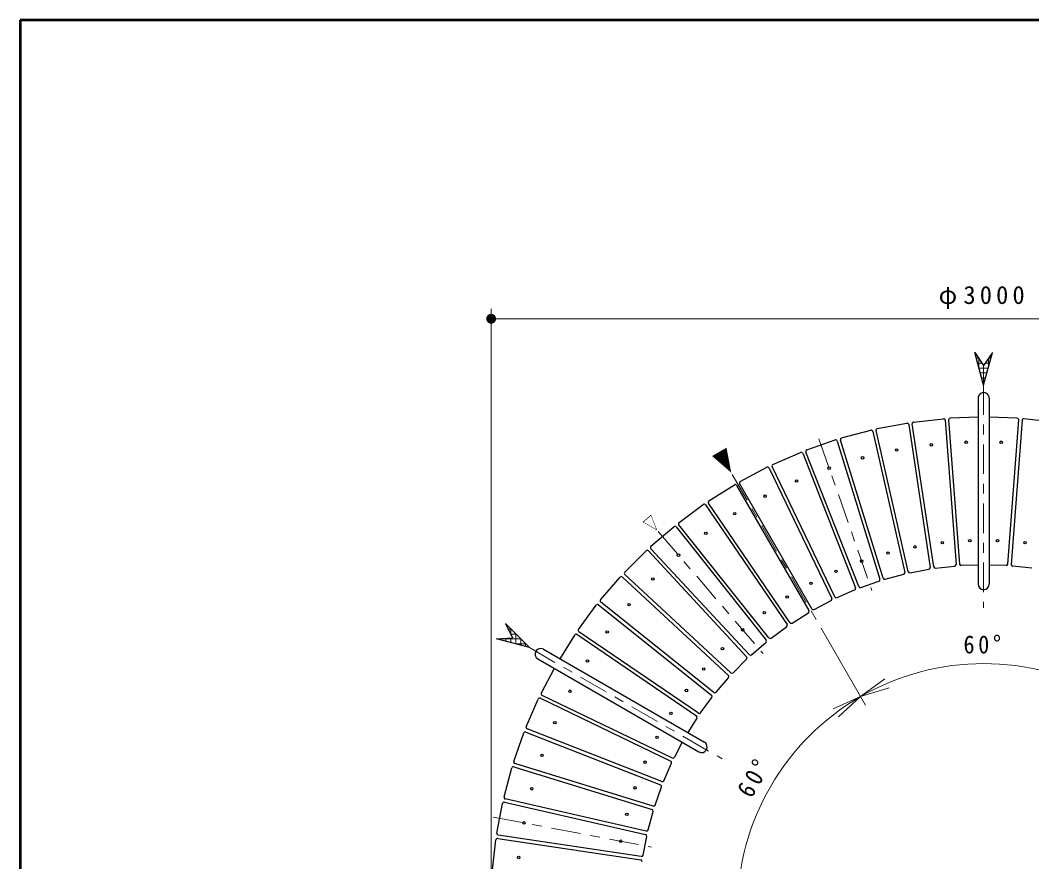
# Model space of a CAD drawing. Units: millimetres on the paper, scale 1:20. Extents: x -365 to 0, y -5 to 257.
# Drawn here: x -365 to -262.3, y 171.6 to 257 of the extents above; entities that cross this region are included whole.
import ezdxf
from ezdxf.enums import TextEntityAlignment as Align

# ---------------------------------------------------------------- set-up
doc = ezdxf.new("R2010")
doc.units = ezdxf.units.MM
doc.linetypes.add('USER2', pattern=[6, 3, -1, 1, -1])
doc.layers.add('LY_1', color=7, linetype='Continuous', lineweight=25)
doc.layers.add('LY_2', color=7, linetype='Continuous', lineweight=13)
doc.styles.add('ＭＳ ゴシック', font='')
doc.styles.get('ＭＳ ゴシック').set_extended_font_data('MS Gothic')

# ---------------------------------------------------------------- blocks, each defined once
blk = doc.blocks.new('open_arrow')
at = {"color": 0, "linetype": 'Continuous', "lineweight": -2}
blk.add_lwpolyline([(7.5, 1.25), (0, 0), (7.5, -1.25)], dxfattribs=at)
blk = doc.blocks.new('filled_dot')
at = {"color": 0, "linetype": 'Continuous', "lineweight": -2, "const_width": 1.25}
blk.add_lwpolyline([(-0.625, 0, 1), (0.625, 0, 1)], format="xyb", close=True, dxfattribs=at)

msp = doc.modelspace()

# ---------------------------------------------------------------- linework, layer by layer
at = {"layer": 'LY_1', "lineweight": 13}
for p, q in [((-317.191, 167.703), (-317.191, 227.703)), ((-317.191, 226.703), (-217.191, 226.703)), ((-268.062, 223.203), (-268.028, 223.203)), ((-266.355, 223.203), (-266.321, 223.203)), ((-267.928, 222.703), (-267.693, 222.703)), ((-267.794, 222.203), (-267.358, 222.203)), ((-267.691, 221.821), (-267.691, 222.701)), ((-267.191, 219.955), (-267.191, 221.955)), ((-267.025, 222.203), (-266.589, 222.203)), ((-266.691, 221.821), (-266.691, 222.701)), ((-266.69, 222.703), (-266.455, 222.703)), ((-267.66, 221.703), (-266.723, 221.703)), ((-267.526, 221.203), (-266.857, 221.203)), ((-267.392, 220.703), (-266.991, 220.703)), ((-267.258, 220.203), (-267.125, 220.203)), ((-315.716, 195.703), (-315.683, 195.703)), ((-315.691, 195.653), (-315.691, 195.712)), ((-315.47, 195.203), (-315.183, 195.203)), ((-315.191, 194.636), (-315.191, 195.212)), ((-283.703, 195.303), (-279.191, 187.488)), ((-316.571, 194.203), (-314.183, 194.203)), ((-316.191, 194.102), (-316.191, 194.252)), ((-315.691, 193.968), (-315.691, 194.286)), ((-315.224, 194.703), (-314.683, 194.703)), ((-315.191, 193.834), (-315.191, 194.319)), ((-314.691, 193.7), (-314.691, 194.712)), ((-314.191, 193.566), (-314.191, 194.212)), ((-314.705, 193.703), (-313.683, 193.703)), ((-313.691, 193.432), (-313.691, 193.712))]:
    msp.add_line(p, q, dxfattribs=at)
at = {"layer": 'LY_1'}
for p, q in [((-268.084, 223.288), (-267.191, 221.955)), ((-267.191, 219.955), (-268.084, 223.288)), ((-266.298, 223.288), (-267.191, 221.955)), ((-267.191, 219.955), (-266.298, 223.288)), ((-315.749, 195.769), (-315.04, 194.329)), ((-313.308, 193.329), (-315.749, 195.769)), ((-316.642, 194.222), (-315.04, 194.329)), ((-313.308, 193.329), (-316.642, 194.222))]:
    msp.add_line(p, q, dxfattribs=at)
at = {"layer": 'LY_1', "linetype": 'USER2', "lineweight": 13}
for p, q in [((-267.191, 219.955), (-267.191, 197.346)), ((-283.925, 214.527), (-278.531, 199.11)), ((-292.709, 210.902), (-284.203, 196.169)), ((-300.24, 205.107), (-289.586, 192.727)), ((-313.308, 193.329), (-293.729, 182.025)), ((-316.974, 176.123), (-300.926, 173.086))]:
    msp.add_line(p, q, dxfattribs=at)
at = {"layer": 'LY_1', "color": 150}
for p, q in [((-267.759, 218.636), (-267.757, 199.77)), ((-266.625, 218.636), (-266.624, 199.77)), ((-311.883, 193.16), (-295.544, 183.728)), ((-312.45, 192.178), (-296.11, 182.747))]:
    msp.add_line(p, q, dxfattribs=at)
at = {"layer": 'LY_1', "color": 40}
for p, q in [((-267.759, 216.717), (-270.587, 216.611)), ((-263.796, 216.611), (-266.625, 216.717)), ((-270.747, 216.432), (-269.644, 201.796)), ((-264.738, 201.796), (-263.636, 216.432)), ((-267.757, 201.706), (-269.472, 201.642)), ((-264.91, 201.642), (-266.624, 201.706)), ((-308.715, 194.598), (-310.221, 192.2)), ((-296.356, 186.374), (-308.48, 194.647)), ((-310.788, 191.219), (-312.11, 188.717)), ((-312.035, 188.489), (-298.809, 182.125)), ((-296.309, 186.148), (-297.221, 184.696)), ((-297.788, 183.715), (-298.589, 182.198))]:
    msp.add_line(p, q, dxfattribs=at)
at = {"layer": 'LY_1', "color": 32}
for p, q in [((-277.987, 215.547), (-274.986, 216.115)), ((-274.791, 215.976), (-272.608, 201.462)), ((-272.26, 201.515), (-274.453, 216.027)), ((-274.307, 216.218), (-271.272, 216.56)), ((-271.087, 216.406), (-269.996, 201.77)), ((-263.295, 216.406), (-264.387, 201.77)), ((-260.076, 216.218), (-263.11, 216.56)), ((-281.607, 214.604), (-278.657, 215.394)), ((-278.451, 215.271), (-275.191, 200.96)), ((-274.847, 201.039), (-278.118, 215.347)), ((-285.146, 213.393), (-282.264, 214.401)), ((-282.049, 214.293), (-277.728, 200.267)), ((-277.392, 200.371), (-281.723, 214.394)), ((-288.585, 211.921), (-285.786, 213.142)), ((-285.564, 213.05), (-280.207, 199.385)), ((-279.879, 199.514), (-285.246, 213.175)), ((-291.904, 210.195), (-289.204, 211.622)), ((-282.296, 198.474), (-288.669, 211.695)), ((-288.976, 211.547), (-282.613, 198.321)), ((-295.085, 208.227), (-292.5, 209.852)), ((-292.267, 209.794), (-284.933, 197.081)), ((-284.628, 197.257), (-291.971, 209.965)), ((-298.11, 206.026), (-295.653, 207.84)), ((-295.417, 207.799), (-287.153, 195.67)), ((-286.862, 195.868), (-295.134, 207.992)), ((-300.963, 203.606), (-298.648, 205.598)), ((-298.409, 205.575), (-289.262, 194.097)), ((-288.987, 194.317), (-298.142, 205.788)), ((-290.989, 192.611), (-300.976, 203.366)), ((-303.626, 200.979), (-301.466, 203.138)), ((-301.226, 203.134), (-291.247, 192.371)), ((-272.077, 201.374), (-270.143, 201.592)), ((-262.306, 201.374), (-264.239, 201.592)), ((-306.085, 198.16), (-304.093, 200.475)), ((-303.854, 200.488), (-293.098, 190.502)), ((-292.859, 190.76), (-303.621, 200.739)), ((-277.189, 200.259), (-275.31, 200.762)), ((-274.654, 200.912), (-272.742, 201.274)), ((-279.669, 199.418), (-277.833, 200.06)), ((-282.079, 198.394), (-280.296, 199.172)), ((-308.327, 195.166), (-306.514, 197.623)), ((-306.276, 197.654), (-294.804, 188.499)), ((-294.585, 188.774), (-306.063, 197.921)), ((-284.406, 197.193), (-282.685, 198.102)), ((-286.636, 195.821), (-284.988, 196.856)), ((-288.757, 194.286), (-287.192, 195.442)), ((-296.157, 186.666), (-308.287, 194.929)), ((-290.758, 192.598), (-289.284, 193.867)), ((-292.628, 190.764), (-291.252, 192.14)), ((-294.355, 188.796), (-293.085, 190.271)), ((-313.629, 185.298), (-312.408, 188.097)), ((-312.183, 188.181), (-298.962, 181.808)), ((-295.93, 186.704), (-294.774, 188.27)), ((-299.873, 179.719), (-313.537, 185.077)), ((-314.889, 181.776), (-313.881, 184.659)), ((-313.662, 184.759), (-300.002, 179.392)), ((-315.882, 178.169), (-315.092, 181.119)), ((-314.882, 181.235), (-300.858, 176.904)), ((-300.754, 177.241), (-314.781, 181.562)), ((-299.66, 179.808), (-298.882, 181.591)), ((-300.548, 177.345), (-299.905, 179.181)), ((-301.448, 174.703), (-315.758, 177.964)), ((-316.603, 174.499), (-316.035, 177.499)), ((-315.834, 177.631), (-301.526, 174.36)), ((-301.25, 174.822), (-300.746, 176.702)), ((-317.047, 170.784), (-316.705, 173.819)), ((-316.515, 173.965), (-302.003, 171.772)), ((-301.95, 172.121), (-316.464, 174.303)), ((-301.762, 172.254), (-301.4, 174.166))]:
    msp.add_line(p, q, dxfattribs=at)
for centre in [(-272.509, 213.904), (-279.485, 212.584), (-276.022, 213.375), (-282.879, 211.537), (-286.186, 210.24), (-289.386, 208.698), (-292.462, 206.922), (-295.397, 204.921), (-274.163, 203.549), (-271.39, 203.967), (-262.993, 203.967), (-298.174, 202.707), (-276.897, 202.925), (-279.576, 202.099), (-300.778, 200.291), (-282.187, 201.074), (-284.713, 199.857), (-287.142, 198.455), (-303.194, 197.687), (-289.459, 196.875), (-291.652, 195.127), (-305.409, 194.91), (-293.707, 193.22), (-295.615, 191.164), (-297.363, 188.971), (-310.727, 185.698), (-312.025, 182.392), (-301.562, 181.699), (-313.072, 178.997), (-302.586, 179.089), (-313.862, 175.534), (-303.413, 176.409), (-304.037, 173.675), (-314.392, 172.022)]:
    msp.add_circle(centre, 0.125, dxfattribs=at)
at = {"layer": 'LY_1', "color": 40}
for centre in [(-268.967, 214.17), (-265.416, 214.17), (-268.593, 204.177), (-265.788, 204.177), (-307.411, 191.974), (-309.186, 188.898), (-298.943, 186.655), (-300.345, 184.226)]:
    msp.add_circle(centre, 0.125, dxfattribs=at)
at = {"layer": 'LY_1', "color": 150}
for centre, start, end in [((-267.192, 218.636), 0.00514, 180.00514), ((-267.19, 199.77), 180.00514, 0.00514), ((-312.167, 192.669), 60.00514, 240.00514), ((-295.827, 183.237), 240.00514, 60.00514)]:
    msp.add_arc(centre, 0.567, start, end, dxfattribs=at)
at = {"layer": 'LY_1', "color": 32}
for centre, start, end in [((-274.955, 215.951), 8.54908, 100.71425), ((-274.288, 216.052), 96.42855, 188.59375), ((-271.253, 216.394), 4.26337, 96.42853), ((-263.129, 216.394), 83.57147, 175.73663), ((-278.614, 215.234), 12.8348, 104.99996), ((-277.956, 215.384), 100.71426, 192.87946), ((-282.209, 214.244), 17.12051, 109.28567), ((-281.564, 214.443), 104.99998, 197.16518), ((-285.719, 212.989), 21.40623, 113.57139), ((-285.091, 213.236), 109.28569, 201.45089), ((-289.127, 211.475), 25.69194, 117.8571), ((-288.518, 211.768), 113.5714, 205.7366), ((-292.411, 209.711), 29.97765, 122.14282), ((-291.826, 210.048), 117.85712, 210.02232), ((-295.554, 207.706), 34.26337, 126.42853), ((-294.997, 208.086), 122.14283, 214.30803), ((-298.539, 205.471), 38.54908, 130.71425), ((-298.011, 205.892), 126.42855, 218.59375), ((-300.854, 203.479), 130.71426, 222.87946), ((-301.349, 203.02), 42.8348, 134.99996), ((-272.773, 201.438), 280.71428, 8.54912), ((-272.095, 201.54), 188.59378, 276.42857), ((-270.162, 201.758), 276.42857, 4.26341), ((-264.221, 201.758), 175.73659, 263.57143), ((-303.967, 200.366), 47.12051, 139.28567), ((-303.508, 200.861), 134.99998, 227.16518), ((-277.888, 200.218), 289.28571, 17.12055), ((-277.233, 200.42), 197.16521, 285), ((-275.353, 200.923), 285, 12.83483), ((-274.685, 201.076), 192.87949, 280.71428), ((-280.362, 199.325), 293.57143, 21.40626), ((-279.724, 199.575), 201.45092, 289.28571), ((-282.763, 198.249), 297.85714, 25.69198), ((-282.146, 198.547), 205.73664, 293.57143), ((-306.38, 197.524), 51.40623, 143.57139), ((-305.959, 198.051), 139.28569, 231.45089), ((-284.483, 197.34), 210.02235, 297.85714), ((-285.077, 196.997), 302.14285, 29.97769), ((-308.193, 195.067), 143.5714, 235.7366), ((-287.291, 195.576), 306.42857, 34.2634), ((-286.725, 195.962), 214.30806, 302.14285), ((-289.392, 193.993), 310.71428, 38.54912), ((-288.856, 194.421), 218.59378, 306.42857), ((-291.37, 192.258), 315, 42.83483), ((-290.867, 192.724), 222.87949, 310.71428), ((-293.212, 190.379), 319.28571, 47.12055), ((-292.745, 190.882), 227.16521, 315), ((-312.255, 188.031), 64.26337, 156.42853), ((-294.908, 188.369), 323.57142, 51.40626), ((-294.481, 188.905), 231.45092, 319.28571), ((-296.064, 186.803), 235.73663, 323.57142), ((-313.477, 185.232), 156.42855, 248.59375), ((-313.723, 184.603), 68.54909, 160.71425), ((-314.732, 181.721), 160.71426, 252.87946), ((-299.034, 181.658), 336.42857, 64.2634), ((-314.931, 181.076), 72.8348, 164.99996), ((-299.812, 179.875), 248.59378, 336.42857), ((-300.063, 179.236), 340.71428, 68.54912), ((-315.721, 178.126), 164.99998, 257.16517), ((-315.871, 177.468), 77.12051, 169.28568), ((-300.907, 176.745), 345, 72.83483), ((-300.705, 177.4), 252.87949, 340.71428), ((-301.411, 174.866), 257.16521, 345), ((-316.54, 173.8), 81.40623, 173.57139), ((-316.439, 174.468), 169.28569, 261.45089), ((-301.564, 174.197), 349.28571, 77.12055), ((-302.027, 171.608), 353.57142, 81.40626), ((-301.925, 172.285), 261.45092, 349.28571)]:
    msp.add_arc(centre, 0.167, start, end, dxfattribs=at)
at = {"layer": 'LY_1', "color": 40}
for centre, start, end in [((-270.58, 216.444), 92.14289, 184.30806), ((-263.802, 216.444), 355.69197, 87.85717), ((-269.478, 201.809), 184.30803, 272.14286), ((-264.904, 201.809), 267.85714, 355.69194), ((-308.574, 194.509), 55.69197, 147.85717), ((-311.963, 188.639), 152.14289, 244.30806), ((-296.45, 186.237), 327.85714, 55.69194), ((-298.737, 182.276), 244.30803, 332.14286)]:
    msp.add_arc(centre, 0.167, start, end, dxfattribs=at)
at = {"layer": 'LY_1', "lineweight": 13}
for centre, start, end in [((-267.192, 166.705), 60, 119.99971), ((-267.193, 166.703), 120.00001, 179.99987)]:
    msp.add_arc(centre, 24.998, start, end, dxfattribs=at)
at = {"layer": 'LY_2', "lineweight": 50}
for p, q in [((0, 257), (-365, 257)), ((-365, 257), (-365, 0))]:
    msp.add_line(p, q, dxfattribs=at)

# ---------------------------------------------------------------- block references
at = {"layer": 'LY_1', "lineweight": 13, "xscale": 0.4, "yscale": 0.4}
msp.add_blockref('filled_dot', (-317.191, 226.703), dxfattribs=at)
for p, rotation in [((-279.691, 188.354), 26.6), ((-279.692, 188.352), 213.4)]:
    msp.add_blockref('open_arrow', p, dxfattribs=dict(at, rotation=rotation))

# ---------------------------------------------------------------- texts
at = {"layer": 'LY_1', "style": 'ＭＳ ゴシック', "width": 0.6}
for s, height, rotation, p in [('▼', 2.199, 30, (-293.459, 212.202)), ('▽', 1.466, 40.7, (-300.893, 205.865))]:
    msp.add_text(s, height=height, rotation=rotation, dxfattribs=at).set_placement(p, align=Align.MIDDLE_CENTER)
at = {"layer": 'LY_1', "char_height": 1.833, "attachment_point": 8, "style": 'ＭＳ ゴシック'}
for s, insert in [('\\T1.33;φ3000', (-267.191, 227.703)), ('\\T1.33;\\W0.9;60°', (-267.192, 192.703))]:
    msp.add_mtext(s, dxfattribs=dict(at, insert=insert))
at = {"layer": 'LY_1', "insert": (-289.708, 179.702), "char_height": 1.833, "attachment_point": 8, "rotation": 60, "style": 'ＭＳ ゴシック'}
msp.add_mtext('\\T1.33;\\W0.9;60°', dxfattribs=at)

doc.saveas('drawing.dxf')
